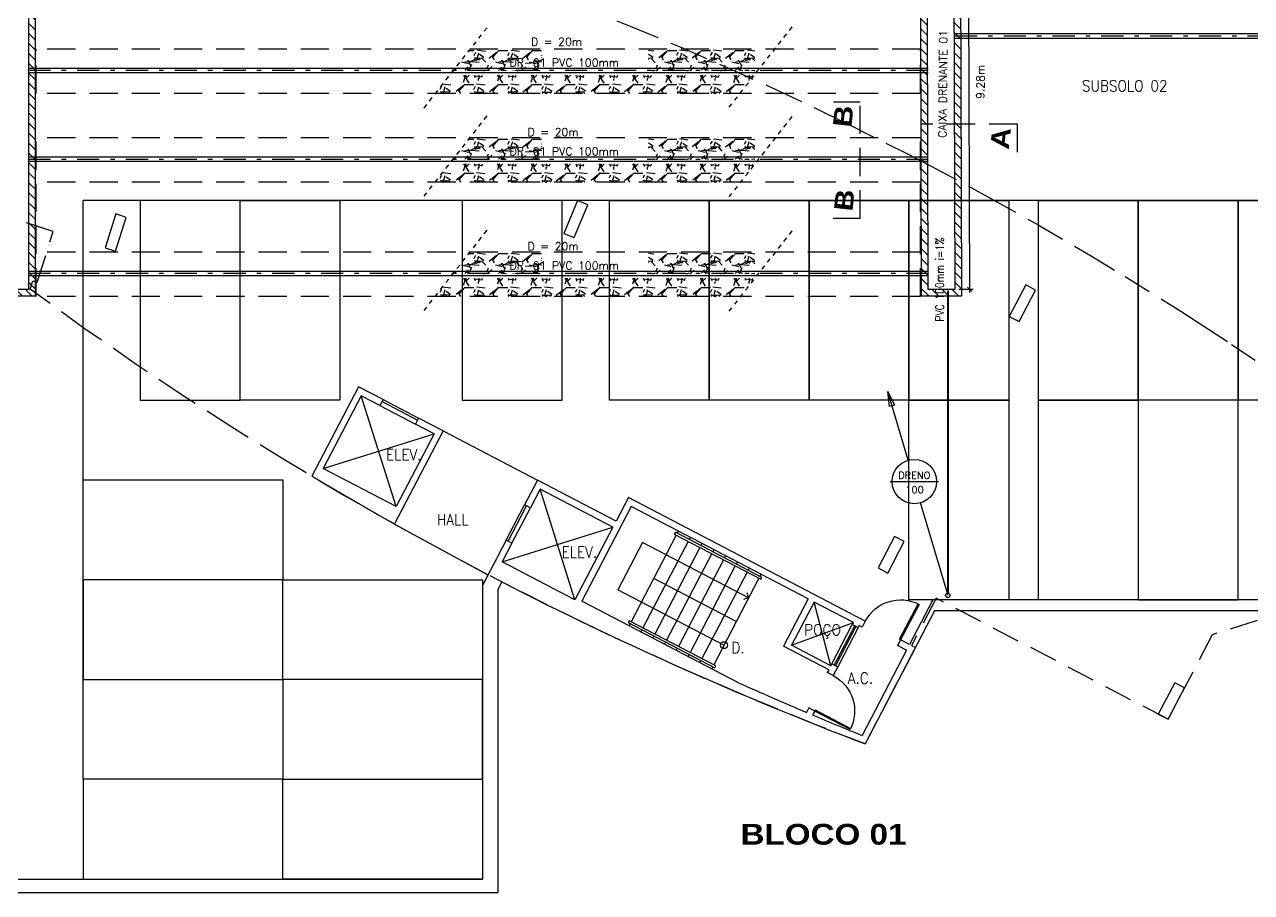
# Model space of a CAD drawing. Header units: inches. Extents: x 752 to 2304, y -3097 to -639.
# Drawn here: x 780.33 to 807.99, y -682.9 to -663.34 of the extents above; entities that cross this region are included whole.
import ezdxf
from ezdxf.enums import TextEntityAlignment as Align

# ---------------------------------------------------------------- set-up
doc = ezdxf.new("R2010")
doc.units = ezdxf.units.IN
doc.header["$MEASUREMENT"] = 0
for name, pattern in [('DASHDOT', [1, 0.5, -0.25, 0, -0.25]), ('DASHDOT2', [0.5, 0.25, -0.125, 0, -0.125]), ('HIDDEN2', [4.762499999999999, 3.175, -1.5875])]:
    doc.linetypes.add(name, pattern=pattern)
for name, color, linetype in [('AP', 3, 'Continuous'), ('arq', 9, 'Continuous'), ('DRENO', 3, 'Continuous'), ('Hachura', 9, 'Continuous'), ('INDICAÇÕES', 9, 'Continuous'), ('Letra', 7, 'Continuous'), ('P-AG', 2, 'Continuous'), ('Pilar', 10, 'Continuous'), ('TE-ARQ', 9, 'Continuous'), ('TEXTO-HIDRO', 100, 'Continuous'), ('Textos', 7, 'Continuous'), ('TigreCad', 5, 'Continuous'), ('Tinterno', 9, 'Continuous'), ('Vagas', 9, 'Continuous')]:
    doc.layers.add(name, color=color, linetype=linetype)
doc.styles.add('140-125', font='ariblk.TTF', dxfattribs={"height": 0.4370000000000001})
doc.styles.add('ROMANS', font='romans', dxfattribs={"width": 5, "height": 1})
doc.styles.add('TEXTO-HIDRO', font='ROMANS.shx', dxfattribs={"width": 0.8, "height": 0.2})
doc.styles.add('VIDAL', font='romans.shx', dxfattribs={"width": 0.9})

# ---------------------------------------------------------------- blocks, each defined once
blk = doc.blocks.new('P')
at = {"color": 7}
for p, q in [((0, 1.588638322666469), (0, 2.397356609454462)), ((0, 2.775557561562891e-17), (0, 1.088645708221549))]:
    blk.add_line(p, q, dxfattribs=at)
blk.add_lwpolyline([(0, 2.397356609454462), (0.03037224841466468, 2.228863798604976), (-0.03037224841466468, 2.228863798604976)], close=True, dxfattribs=at)
at = {"linetype": 'Continuous'}
blk.add_circle((0, 1.338642015444009), 0.2499963072224602, dxfattribs=at)
blk = doc.blocks.new('C33P')
at = {"color": 7}
blk.add_line((-0.2750590277305491, 0), (0.2723413999917739, 0), dxfattribs=at)
at = {"style": 'ROMANS'}
for tag, p in [('TQ-10', (-0.001379355574044894, 0.03011071304285906)), ('100', (0.0003668835063308507, -0.1304525348953121))]:
    blk.add_attdef(tag, text='', height=0.08, dxfattribs=at).set_placement(p, align=Align.CENTER)
blk = doc.blocks.new('bln100d')
at = {"layer": 'TigreCad'}
blk.add_circle((0, 0), 50.8, dxfattribs=at)
at = {"layer": 'Tinterno'}
blk.add_circle((0, 0), 49, dxfattribs=at)
blk = doc.blocks.new('Porta')
at = {"layer": 'Hachura', "color": 9}
blk.add_arc((0, 0), 1, 0, 90, dxfattribs=at)
at = {"layer": 'Letra', "color": 9}
blk.add_lwpolyline([(0, 0), (0.03000000000000114, 0), (0.03000000000000114, 1), (0, 1)], close=True, dxfattribs=at)

msp = doc.modelspace()

# ---------------------------------------------------------------- hatches: boundary and pattern name
at = {"layer": 'AP'}
h = msp.add_hatch(dxfattribs=at)
h.set_pattern_fill('ANSI31', color=0, scale=0.05, angle=83.7751017165057, style=0)
h.set_pattern_definition([(135.0000000000075, (780.5663821861264, -665.927129660793), (-0.1122532015133497, -0.1122532015133791), [])])
h.paths.add_polyline_path([(779.8163821861265, -669.3081781619118), (779.8163821861256, -660.0365498322536), (780.4163821861255, -660.0365498322536), (780.4163821861265, -669.3081781619118)], flags=16)
h.paths.add_polyline_path([(779.6663821861266, -669.4581781619116), (779.6663821861255, -659.8865498322538), (780.5663821861255, -659.8865498322536), (780.5663821861266, -669.4581781619116)])
h = msp.add_hatch(dxfattribs=at)
h.set_pattern_fill('ANSI31', color=0, scale=0.05, angle=83.7751017165057, style=0)
h.set_pattern_definition([(135.0000000000075, (801.4563821861263, -665.927129660791), (-0.1122532015133497, -0.1122532015133791), [])])
h.paths.add_polyline_path([(800.7063821861265, -669.3081781619104), (800.6773467899408, -660.040254078243), (801.2773467899407, -660.040254078243), (801.3063821861265, -669.3081781619104)], flags=16)
h.paths.add_polyline_path([(800.5563821861266, -669.4581781619103), (800.5273467899407, -659.8902540782432), (801.4273467899407, -659.8902540782431), (801.4563821861266, -669.4581781619103)])
at = {"layer": 'P-AG'}
h = msp.add_hatch(dxfattribs=at)
h.set_pattern_fill('GRAVEL', color=9, scale=0.03, angle=5.839498395167017e-12, style=0)
h.set_pattern_definition([(228.0128000000058, (-282.5463067545363, -1270.061461059831), (-6.096005179768103, -6.858008426854394), [0.1025163, -10.14915]), (184.9697000000058, (-282.6148867545361, -1270.137661059831), (9.14401479185366, 0.76199462261717), [0.1759214999999997, -17.41619999999997]), (132.5104000000059, (-282.7901467545365, -1270.152901059831), (7.619994455500361, -8.382008187737345), [0.1240445999999999, -12.28041]), (267.2737000000059, (-283.0873267545364, -1270.343401059831), (0.7619966912468978, 15.23999509601001), [0.1602014999999993, -15.85991999999995]), (292.8337000000058, (-283.0949467545367, -1270.503421059831), (-3.810010816651504, 9.144005199014945), [0.1570902, -15.55194]), (357.2737000000059, (-283.0339867545364, -1270.648201059831), (-15.23999509601001, 0.7619966912468985), [0.1602014999999996, -15.85991999999998]), (37.69420000000586, (-282.8739667545369, -1270.655821059831), (-9.906006258371201, -7.619993207096476), [0.2118581999999999, -20.97392999999999]), (72.25530000000582, (-282.7063267545362, -1270.526281059831), (5.334010669638449, 16.76400486181146), [0.200016, -19.80159]), (121.4296000000058, (-282.645366754536, -1270.335781059831), (-6.096001570580353, 9.905988347991187), [0.1607438999999996, -15.91364999999998]), (175.2364000000057, (-282.7291867545371, -1270.198621059831), (8.381993415916414, -0.7619928488154918), [0.1835138999999997, -8.992169999999982]), (222.3974000000058, (-282.9120667545362, -1270.183381059831), (-9.144000275171058, -8.381989095192022), [0.2373234, -23.49504]), (138.8141000000059, (-282.3329467545367, -1270.351021059831), (-5.333996602267887, 4.571992967136657), [0.0810015, -8.019179999999999]), (171.4692000000058, (-282.3939067545362, -1270.297681059831), (9.905984878677575, -1.524003840012699), [0.1541045999999997, -15.25637999999998]), (225.0000000000058, (-282.5463067545361, -1270.274821059831), (7.755793195102023e-14, -0.7619994806100591), [0.1077626999999998, -0.9698669999999985]), (203.1986000000058, (-282.5996467545369, -1270.183381059831), (3.810012847677093, 1.524006682292268), [0.05803229999999997, -5.745179999999995]), (291.8014000000058, (-282.6529867545367, -1270.206241059831), (-0.7620005345685859, 2.286001472619481), [0.08206979999999997, -4.021439999999999]), (30.96380000000582, (-282.6225067545365, -1270.282441059831), (2.285997586442313, 1.524001187598399), [0.1332959999999994, -4.309889999999982]), (161.5651000000059, (-282.5082067545364, -1270.213861059831), (1.524000695454372, -0.7619988667393675), [0.0963861, -2.31327]), (16.38950000000585, (-283.0949467545362, -1270.206241059831), (7.620004204190572, 2.285995244991118), [0.1350264, -13.36764]), (70.34620000000582, (-282.9654067545368, -1270.168141059831), (-3.047991506602097, -8.38198814656381), [0.1132796999999998, -11.21465999999998]), (293.1986000000058, (-282.5082067545366, -1270.061461059831), (-1.524006682292268, 3.810012847677094), [0.116064, -5.687159999999999]), (343.6105000000058, (-282.4624867545362, -1270.168141059831), (-7.620004204191037, 2.285995244989566), [0.1350263999999997, -13.36763999999998]), (339.4440000000059, (-283.0949467545366, -1270.678681059831), (-3.810004729276928, 1.523998150814653), [0.1302105, -6.38031]), (294.7751000000058, (-282.9730267545369, -1270.724401059831), (-3.809991121088906, 8.381996107846613), [0.1091015999999996, -10.80107999999996]), (66.80140000000584, (-282.5005867545362, -1270.823461059831), (1.524006682291491, 3.810012847677405), [0.1160639999999996, -5.687159999999977]), (17.35400000000582, (-282.454866754537, -1270.716781059831), (-9.906000534557677, -3.047995402682699), [0.1277348999999999, -12.64571999999999]), (69.44400000000583, (-282.8739667545368, -1270.823461059831), (-1.523998150814655, -3.810004729276927), [0.06510539999999979, -6.445439999999986]), (101.3099000000057, (-282.5463067545365, -1270.823461059831), (-0.7619962388665154, 3.047990238270709), [0.03885449999999994, -3.846599999999996]), (165.9638000000058, (-282.5539267545361, -1270.785361059831), (2.28600160640923, -0.7619986812368592), [0.1570902, -2.984715]), (186.0090000000059, (-282.7063267545369, -1270.747261059831), (7.619988763328307, 0.7619982205651344), [0.1455801, -14.41242]), (303.6901000000058, (-282.6225067545364, -1270.351021059831), (-0.7620002613923252, 1.523998529769474), [0.1098971999999998, -2.637533999999994]), (353.1572000000058, (-282.5615467545369, -1270.442461059831), (12.95400535699318, -1.524006825495131), [0.1918670999999999, -18.99479999999999]), (60.94540000000585, (-282.3710467545364, -1270.465321059831), (-3.047992909748183, -5.333987283250548), [0.07845239999999981, -7.766819999999989]), (90, (-282.3329467545367, -1270.396741059831), (-0.7620000000000775, 0.7619999999999221), [0.04571999999999991, -0.7162799999999985]), (120.2564000000058, (-282.7215667545361, -1270.724401059831), (3.047993540051377, -5.333997309742958), [0.1058601, -10.48017]), (48.01280000000583, (-282.7749067545369, -1270.632961059831), (6.096005179768102, 6.858008426854395), [0.2050329, -10.04664]), (360, (-282.6377467545363, -1270.480561059831), (0.7619999999999221, 0.7620000000000775), [0.1981199999999996, -0.5638799999999985]), (325.3048000000059, (-282.4396267545363, -1270.480561059831), (-7.619986797286651, 5.334000507144652), [0.120483, -11.92779]), (254.0546000000058, (-282.3405667545362, -1270.549141059831), (-0.7620019439101314, -3.048007260961166), [0.1109486999999996, -5.436509999999977]), (207.6460000000058, (-282.3710467545362, -1270.655821059831), (-14.47799491470604, -7.620004792418492), [0.1806434999999997, -17.88374999999996]), (175.4261000000057, (-282.5310667545365, -1270.739641059831), (-9.906002281424328, 0.7619963133648284), [0.1911086999999992, -18.9197399999999]), (175.4261000000057, (-282.5310667545365, -1270.739641059831), (-9.906002281424328, 0.7619963133648284), [0.1911086999999992, -18.9197399999999])])
h.paths.add_polyline_path([(796.7943753498417, -664.3787126980333), (796.7943780347734, -663.8913106256337), (794.3943780347377, -663.891310625634), (794.394375349806, -664.3787126980335)])
h.paths.add_polyline_path([(791.9943725260424, -664.8913106256343), (791.9943747989038, -664.4787126980337), (789.9037588035256, -664.4787126980339), (789.5943726255897, -664.8732329740295), (789.5943725260062, -664.8913106256344)])
h.paths.add_polyline_path([(794.3943725260791, -664.8913106256339), (794.3943747989404, -664.4787126980335), (791.9943747989038, -664.4787126980337), (791.9943725260424, -664.8913106256343)])
h.paths.add_polyline_path([(794.3943747989401, -664.4787126980335), (794.3943725260791, -664.8913106256339), (796.4592250989833, -664.8913106256339), (796.782787926071, -664.4787126980332)])
h.paths.add_polyline_path([(790.364404537468, -663.8913106256343), (789.9821796596284, -664.3787126980342), (791.9943753497695, -664.378712698034), (791.9943780347012, -663.8913106256343)])
h.paths.add_polyline_path([(790.9234608870194, -664.3687246644854), (795.6734608870192, -664.368724664485), (795.6734608870191, -663.9187246644851), (790.9234608870191, -663.9187246644856)], flags=9)
h = msp.add_hatch(dxfattribs=at)
h.set_pattern_fill('GRAVEL', color=9, scale=0.03, angle=5.839498395167017e-12, style=0)
h.set_pattern_definition([(228.0128000000058, (-282.5463067545367, -1272.061461059831), (-6.096005179768103, -6.858008426854394), [0.1025163, -10.14915]), (184.9697000000058, (-282.6148867545365, -1272.137661059831), (9.14401479185366, 0.76199462261717), [0.1759214999999998, -17.41619999999997]), (132.5104000000059, (-282.7901467545361, -1272.152901059831), (7.619994455500361, -8.382008187737345), [0.1240445999999999, -12.28041]), (267.2737000000059, (-283.087326754536, -1272.343401059831), (0.7619966912468978, 15.23999509601001), [0.1602014999999993, -15.85991999999995]), (292.8337000000058, (-283.0949467545364, -1272.503421059831), (-3.810010816651504, 9.144005199014945), [0.1570902, -15.55194]), (357.2737000000059, (-283.0339867545359, -1272.648201059831), (-15.23999509601001, 0.7619966912468985), [0.1602014999999997, -15.85991999999998]), (37.69420000000586, (-282.8739667545365, -1272.655821059831), (-9.906006258371201, -7.619993207096476), [0.2118581999999999, -20.97392999999999]), (72.25530000000582, (-282.7063267545367, -1272.526281059831), (5.334010669638449, 16.76400486181146), [0.200016, -19.80159]), (121.4296000000058, (-282.6453667545365, -1272.335781059831), (-6.096001570580353, 9.905988347991187), [0.1607438999999996, -15.91364999999998]), (175.2364000000057, (-282.7291867545366, -1272.198621059831), (8.381993415916414, -0.7619928488154918), [0.1835138999999997, -8.992169999999982]), (222.3974000000058, (-282.9120667545366, -1272.183381059831), (-9.144000275171058, -8.381989095192022), [0.2373234, -23.49504]), (138.8141000000059, (-282.3329467545363, -1272.351021059831), (-5.333996602267887, 4.571992967136657), [0.0810015, -8.019179999999999]), (171.4692000000058, (-282.3939067545367, -1272.297681059831), (9.905984878677575, -1.524003840012699), [0.1541045999999997, -15.25637999999998]), (225.0000000000058, (-282.5463067545365, -1272.274821059831), (7.755793195102023e-14, -0.7619994806100591), [0.1077626999999998, -0.9698669999999986]), (203.1986000000058, (-282.5996467545365, -1272.183381059831), (3.810012847677093, 1.524006682292268), [0.05803229999999997, -5.745179999999995]), (291.8014000000058, (-282.6529867545362, -1272.206241059831), (-0.7620005345685859, 2.286001472619481), [0.08206979999999997, -4.021439999999999]), (30.96380000000582, (-282.622506754537, -1272.282441059831), (2.285997586442313, 1.524001187598399), [0.1332959999999995, -4.309889999999982]), (161.5651000000059, (-282.5082067545359, -1272.213861059831), (1.524000695454372, -0.7619988667393675), [0.0963861, -2.31327]), (16.38950000000585, (-283.0949467545366, -1272.206241059831), (7.620004204190572, 2.285995244991118), [0.1350264, -13.36764]), (70.34620000000582, (-282.9654067545364, -1272.168141059831), (-3.047991506602097, -8.38198814656381), [0.1132796999999998, -11.21465999999998]), (293.1986000000058, (-282.5082067545361, -1272.061461059831), (-1.524006682292268, 3.810012847677094), [0.116064, -5.687159999999999]), (343.6105000000058, (-282.4624867545367, -1272.168141059831), (-7.620004204191037, 2.285995244989566), [0.1350263999999997, -13.36763999999998]), (339.4440000000059, (-283.0949467545362, -1272.678681059831), (-3.810004729276928, 1.523998150814653), [0.1302105, -6.38031]), (294.7751000000058, (-282.9730267545364, -1272.724401059831), (-3.809991121088906, 8.381996107846613), [0.1091015999999996, -10.80107999999996]), (66.80140000000584, (-282.5005867545367, -1272.823461059831), (1.524006682291491, 3.810012847677405), [0.1160639999999997, -5.687159999999978]), (17.35400000000582, (-282.4548667545366, -1272.716781059831), (-9.906000534557677, -3.047995402682699), [0.1277348999999999, -12.64571999999999]), (69.44400000000583, (-282.8739667545363, -1272.823461059831), (-1.523998150814655, -3.810004729276927), [0.06510539999999979, -6.445439999999986]), (101.3099000000057, (-282.546306754536, -1272.823461059831), (-0.7619962388665154, 3.047990238270709), [0.03885449999999994, -3.846599999999996]), (165.9638000000058, (-282.5539267545366, -1272.785361059831), (2.28600160640923, -0.7619986812368592), [0.1570902, -2.984715]), (186.0090000000059, (-282.7063267545364, -1272.747261059831), (7.619988763328307, 0.7619982205651344), [0.1455801, -14.41242]), (303.6901000000058, (-282.6225067545369, -1272.351021059831), (-0.7620002613923252, 1.523998529769474), [0.1098971999999998, -2.637533999999994]), (353.1572000000058, (-282.5615467545364, -1272.442461059831), (12.95400535699318, -1.524006825495131), [0.1918670999999999, -18.99479999999999]), (60.94540000000585, (-282.3710467545359, -1272.465321059831), (-3.047992909748183, -5.333987283250548), [0.07845239999999983, -7.766819999999989]), (90, (-282.3329467545362, -1272.396741059831), (-0.7620000000000775, 0.7619999999999221), [0.04571999999999991, -0.7162799999999986]), (120.2564000000058, (-282.7215667545365, -1272.724401059831), (3.047993540051377, -5.333997309742958), [0.1058601, -10.48017]), (48.01280000000583, (-282.7749067545365, -1272.632961059831), (6.096005179768102, 6.858008426854395), [0.2050329, -10.04664]), (360, (-282.6377467545358, -1272.480561059831), (0.7619999999999221, 0.7620000000000775), [0.1981199999999997, -0.5638799999999986]), (325.3048000000059, (-282.4396267545359, -1272.480561059831), (-7.619986797286651, 5.334000507144652), [0.120483, -11.92779]), (254.0546000000058, (-282.3405667545366, -1272.549141059831), (-0.7620019439101314, -3.048007260961166), [0.1109486999999997, -5.436509999999978]), (207.6460000000058, (-282.3710467545367, -1272.655821059831), (-14.47799491470604, -7.620004792418492), [0.1806434999999997, -17.88374999999996]), (175.4261000000057, (-282.531066754536, -1272.739641059831), (-9.906002281424328, 0.7619963133648284), [0.1911086999999996, -18.91973999999995]), (175.4261000000057, (-282.531066754536, -1272.739641059831), (-9.906002281424328, 0.7619963133648284), [0.1911086999999996, -18.91973999999995])])
h.paths.add_polyline_path([(796.7943753498421, -666.3787126980334), (796.7943780347736, -665.8913106256338), (794.394378034738, -665.8913106256341), (794.3943753498061, -666.3787126980335)])
h.paths.add_polyline_path([(791.9943725260428, -666.8913106256343), (791.994374798904, -666.4787126980337), (789.9037588035259, -666.4787126980341), (789.5943726255899, -666.8732329740296), (789.5943725260064, -666.8913106256346)])
h.paths.add_polyline_path([(794.3943725260793, -666.8913106256341), (794.3943747989406, -666.4787126980336), (791.994374798904, -666.4787126980337), (791.9943725260428, -666.8913106256343)])
h.paths.add_polyline_path([(794.3943747989404, -666.4787126980336), (794.3943725260793, -666.8913106256341), (796.4592250989836, -666.891310625634), (796.7827879260713, -666.4787126980333)])
h.paths.add_polyline_path([(790.3644045374683, -665.8913106256344), (789.9821796596287, -666.3787126980342), (791.9943753497698, -666.378712698034), (791.9943780347013, -665.8913106256344)])
h.paths.add_polyline_path([(790.9234608870195, -666.3687246644854), (795.6734608870194, -666.3687246644851), (795.6734608870194, -665.9187246644852), (790.9234608870195, -665.9187246644857)], flags=9)
h = msp.add_hatch(dxfattribs=at)
h.set_pattern_fill('GRAVEL', color=9, scale=0.03, angle=5.839498395167017e-12, style=0)
h.set_pattern_definition([(228.0128000000058, (-282.5463067545367, -1274.636930031687), (-6.096005179768103, -6.858008426854394), [0.1025163, -10.14915]), (184.9697000000058, (-282.6148867545365, -1274.713130031687), (9.14401479185366, 0.76199462261717), [0.1759214999999998, -17.41619999999997]), (132.5104000000059, (-282.7901467545361, -1274.728370031687), (7.619994455500361, -8.382008187737345), [0.1240445999999999, -12.28041]), (267.2737000000059, (-283.087326754536, -1274.918870031687), (0.7619966912468978, 15.23999509601001), [0.1602014999999993, -15.85991999999995]), (292.8337000000058, (-283.0949467545364, -1275.078890031687), (-3.810010816651504, 9.144005199014945), [0.1570902, -15.55194]), (357.2737000000059, (-283.0339867545359, -1275.223670031687), (-15.23999509601001, 0.7619966912468985), [0.1602014999999997, -15.85991999999998]), (37.69420000000586, (-282.8739667545365, -1275.231290031687), (-9.906006258371201, -7.619993207096476), [0.2118581999999999, -20.97392999999999]), (72.25530000000582, (-282.7063267545367, -1275.101750031687), (5.334010669638449, 16.76400486181146), [0.200016, -19.80159]), (121.4296000000058, (-282.6453667545365, -1274.911250031687), (-6.096001570580353, 9.905988347991187), [0.1607438999999996, -15.91364999999998]), (175.2364000000057, (-282.7291867545366, -1274.774090031687), (8.381993415916414, -0.7619928488154918), [0.1835138999999997, -8.992169999999982]), (222.3974000000058, (-282.9120667545366, -1274.758850031687), (-9.144000275171058, -8.381989095192022), [0.2373234, -23.49504]), (138.8141000000059, (-282.3329467545363, -1274.926490031687), (-5.333996602267887, 4.571992967136657), [0.0810015, -8.019179999999999]), (171.4692000000058, (-282.3939067545367, -1274.873150031687), (9.905984878677575, -1.524003840012699), [0.1541045999999997, -15.25637999999998]), (225.0000000000058, (-282.5463067545365, -1274.850290031687), (7.755793195102023e-14, -0.7619994806100591), [0.1077626999999998, -0.9698669999999986]), (203.1986000000058, (-282.5996467545365, -1274.758850031687), (3.810012847677093, 1.524006682292268), [0.05803229999999997, -5.745179999999995]), (291.8014000000058, (-282.6529867545362, -1274.781710031687), (-0.7620005345685859, 2.286001472619481), [0.08206979999999997, -4.021439999999999]), (30.96380000000582, (-282.622506754537, -1274.857910031687), (2.285997586442313, 1.524001187598399), [0.1332959999999995, -4.309889999999982]), (161.5651000000059, (-282.5082067545359, -1274.789330031687), (1.524000695454372, -0.7619988667393675), [0.0963861, -2.31327]), (16.38950000000585, (-283.0949467545366, -1274.781710031687), (7.620004204190572, 2.285995244991118), [0.1350264, -13.36764]), (70.34620000000582, (-282.9654067545364, -1274.743610031687), (-3.047991506602097, -8.38198814656381), [0.1132796999999998, -11.21465999999998]), (293.1986000000058, (-282.5082067545361, -1274.636930031687), (-1.524006682292268, 3.810012847677094), [0.116064, -5.687159999999999]), (343.6105000000058, (-282.4624867545367, -1274.743610031687), (-7.620004204191037, 2.285995244989566), [0.1350263999999997, -13.36763999999998]), (339.4440000000059, (-283.0949467545362, -1275.254150031687), (-3.810004729276928, 1.523998150814653), [0.1302105, -6.38031]), (294.7751000000058, (-282.9730267545364, -1275.299870031687), (-3.809991121088906, 8.381996107846613), [0.1091015999999996, -10.80107999999995]), (66.80140000000584, (-282.5005867545367, -1275.398930031687), (1.524006682291491, 3.810012847677405), [0.1160639999999996, -5.687159999999977]), (17.35400000000582, (-282.4548667545366, -1275.292250031687), (-9.906000534557677, -3.047995402682699), [0.1277348999999999, -12.64571999999999]), (69.44400000000583, (-282.8739667545363, -1275.398930031687), (-1.523998150814655, -3.810004729276927), [0.06510539999999977, -6.445439999999985]), (101.3099000000057, (-282.546306754536, -1275.398930031687), (-0.7619962388665154, 3.047990238270709), [0.03885449999999994, -3.846599999999996]), (165.9638000000058, (-282.5539267545366, -1275.360830031687), (2.28600160640923, -0.7619986812368592), [0.1570902, -2.984715]), (186.0090000000059, (-282.7063267545364, -1275.322730031687), (7.619988763328307, 0.7619982205651344), [0.1455801, -14.41242]), (303.6901000000058, (-282.6225067545369, -1274.926490031687), (-0.7620002613923252, 1.523998529769474), [0.1098971999999998, -2.637533999999994]), (353.1572000000058, (-282.5615467545364, -1275.017930031687), (12.95400535699318, -1.524006825495131), [0.1918670999999999, -18.99479999999999]), (60.94540000000585, (-282.3710467545359, -1275.040790031687), (-3.047992909748183, -5.333987283250548), [0.07845239999999983, -7.766819999999989]), (90, (-282.3329467545362, -1274.972210031687), (-0.7620000000000775, 0.7619999999999221), [0.04571999999999991, -0.7162799999999986]), (120.2564000000058, (-282.7215667545365, -1275.299870031687), (3.047993540051377, -5.333997309742958), [0.1058601, -10.48017]), (48.01280000000583, (-282.7749067545365, -1275.208430031687), (6.096005179768102, 6.858008426854395), [0.2050329, -10.04664]), (360, (-282.6377467545358, -1275.056030031687), (0.7619999999999221, 0.7620000000000775), [0.1981199999999997, -0.5638799999999986]), (325.3048000000059, (-282.4396267545359, -1275.056030031688), (-7.619986797286651, 5.334000507144652), [0.120483, -11.92779]), (254.0546000000058, (-282.3405667545366, -1275.124610031687), (-0.7620019439101314, -3.048007260961166), [0.1109486999999996, -5.436509999999977]), (207.6460000000058, (-282.3710467545367, -1275.231290031687), (-14.47799491470604, -7.620004792418492), [0.1806434999999997, -17.88374999999996]), (175.4261000000057, (-282.531066754536, -1275.315110031687), (-9.906002281424328, 0.7619963133648284), [0.1911086999999996, -18.91973999999995]), (175.4261000000057, (-282.531066754536, -1275.315110031687), (-9.906002281424328, 0.7619963133648284), [0.1911086999999996, -18.91973999999995])])
h.paths.add_polyline_path([(796.7943753498421, -668.9541816698896), (796.7943780347736, -668.46677959749), (794.394378034738, -668.4667795974904), (794.3943753498061, -668.9541816698897)])
h.paths.add_polyline_path([(791.9943725260428, -669.4667795974906), (791.994374798904, -669.05418166989), (789.9037588035259, -669.0541816698903), (789.5943726255899, -669.4487019458859), (789.5943725260064, -669.4667795974908)])
h.paths.add_polyline_path([(794.3943725260793, -669.4667795974904), (794.3943747989406, -669.0541816698899), (791.994374798904, -669.05418166989), (791.9943725260428, -669.4667795974906)])
h.paths.add_polyline_path([(794.3943747989404, -669.0541816698899), (794.3943725260793, -669.4667795974904), (796.4592250989836, -669.4667795974902), (796.7827879260713, -669.0541816698895)])
h.paths.add_polyline_path([(790.3644045374683, -668.4667795974907), (789.9821796596287, -668.9541816698904), (791.9943753497698, -668.9541816698902), (791.9943780347013, -668.4667795974907)])
h.paths.add_polyline_path([(790.9234608870195, -668.9441936363417), (795.6734608870194, -668.9441936363413), (795.6734608870194, -668.4941936363415), (790.9234608870195, -668.494193636342)], flags=9)

# ---------------------------------------------------------------- linework, layer by layer
at = {"layer": 'AP'}
for points in [[(779.6663821861266, -669.4581781619116), (779.6663821861255, -659.8865498322538), (780.5663821861255, -659.8865498322536), (780.5663821861266, -669.4581781619116)], [(800.5563821861266, -669.4581781619103), (800.5273467899407, -659.8902540782432), (801.4273467899407, -659.8902540782431), (801.4563821861266, -669.4581781619103)], [(779.8163821861265, -669.3081781619118), (779.8163821861256, -660.0365498322536), (780.4163821861255, -660.0365498322536), (780.4163821861265, -669.3081781619118)], [(800.7063821861265, -669.3081781619104), (800.6773467899408, -660.040254078243), (801.2773467899407, -660.040254078243), (801.3063821861265, -669.3081781619104)]]:
    msp.add_lwpolyline(points, close=True, dxfattribs=at)
at = {"layer": 'arq'}
for p, q in [((819.7919891071673, -667.3062351156638), (781.6533912595288, -667.3062351156639)), ((781.6533912595288, -680.3506476693468), (781.6533912595288, -667.3062351156639)), ((787.8588410173624, -671.5034571057336), (786.8089867648854, -673.5155268499983)), ((788.412947653837, -671.7925779030054), (787.8588410173624, -671.5034571057336)), ((787.9224376187711, -671.7058316898325), (787.0666400588465, -673.3459873337966)), ((788.7067957028106, -674.201784893721), (787.9224376187711, -671.7058316898325)), ((788.3435586624918, -671.9255634957591), (787.9224376187711, -671.7058316898325)), ((788.4129476538368, -671.7925779030058), (788.3435586624913, -671.9255634957598)), ((788.3898179900547, -671.836906433924), (789.1877315465782, -672.2532403819948)), ((788.4129476538363, -671.7925779030061), (789.2108612103599, -672.2089118510768)), ((788.3435586624913, -671.9255634957599), (789.1414722190146, -672.3418974438308)), ((789.2108612103599, -672.2089118510768), (789.1414722190146, -672.3418974438307)), ((789.5625932627353, -672.5616292497568), (789.1414722190149, -672.3418974438304)), ((789.7649678468343, -672.4980326483479), (789.2108612103599, -672.2089118510764)), ((787.0666400588465, -673.3459873337966), (789.5625932627353, -672.5616292497568)), ((789.7649678468346, -672.4980326483482), (788.6720580931725, -674.5926192477423)), ((789.5625932627355, -672.561629249757), (788.7067957028106, -674.201784893721)), ((789.7649678468346, -672.4980326483479), (791.892737330896, -673.6082565098714)), ((788.7067957028106, -674.201784893721), (787.0666400588465, -673.3459873337966)), ((791.892737330896, -673.6082565098716), (791.603616533624, -674.1623631463459)), ((791.9563339323043, -673.8106310939706), (791.736602126378, -674.2317521376912)), ((793.665878567614, -674.5334430611412), (791.892737330896, -673.6082565098716)), ((793.5964895762685, -674.666428653895), (791.9563339323043, -673.8106310939706)), ((792.7406920163443, -676.3065842978591), (791.9563339323043, -673.8106310939706)), ((793.9434345329947, -674.0015006901256), (793.665878567614, -674.5334430611412)), ((799.285022508608, -676.7886251758251), (793.9434345329947, -674.0015006901256)), ((791.1872825855529, -674.9602767028689), (791.6036165336242, -674.1623631463457)), ((791.2316111164708, -674.9834063666506), (791.6479450645421, -674.1854928101275)), ((791.3202681783067, -675.029665694214), (791.7366021263782, -674.2317521376909)), ((791.736602126378, -674.2317521376912), (791.603616533624, -674.1623631463459)), ((794.0070311344033, -674.2038752742247), (792.8968072728798, -676.3316447582864)), ((797.996598917019, -676.2855450145812), (794.0070311344033, -674.2038752742247)), ((788.6678592380835, -674.6006664497847), (790.7793254125853, -675.742135977856)), ((791.1005363723801, -675.4507867379348), (793.5964895762685, -674.666428653895)), ((793.5964895762685, -674.666428653895), (792.7406920163443, -676.3065842978591)), ((795.0246565488709, -674.8476442668223), (794.0069513424745, -676.7980996272122)), ((795.0709158764342, -674.7589872049864), (795.0477862126526, -674.8033157359043)), ((795.3368870619419, -674.8977651876769), (795.3137573981602, -674.9420937185948)), ((791.1872825855529, -674.9602767028691), (790.6533912595288, -675.983491669408)), ((791.3202681783067, -675.0296656942143), (791.1005363723801, -675.4507867379348)), ((791.3202681783067, -675.0296656942143), (791.1872825855529, -674.960276702869)), ((794.261417540038, -675.013373610621), (793.7063056092762, -676.0772583526518)), ((796.6551582096073, -676.2623754548348), (794.261417540038, -675.013373610621)), ((795.2906277343785, -674.9864222495128), (794.2729225279821, -676.9368776099026)), ((795.5565989198861, -675.1252002322032), (794.5388937134898, -677.0756555925931)), ((795.6028582474495, -675.0365431703673), (795.5797285836678, -675.0808717012852)), ((795.8688294329573, -675.1753211530577), (795.8456997691757, -675.2196496839757)), ((792.7406920163443, -676.3065842978591), (791.1005363723801, -675.4507867379348)), ((795.8225701053938, -675.2639782148937), (794.8048648989974, -677.2144335752835)), ((796.0885412909016, -675.402756197584), (795.070836084505, -677.353211557974)), ((796.1348006184652, -675.3140991357482), (796.1116709546833, -675.3584276666661)), ((796.4007718039728, -675.4528771184386), (796.3776421401911, -675.4972056493565)), ((796.3545124764095, -675.5415341802744), (795.3368072700129, -677.4919895406643)), ((796.6204836619171, -675.6803121629649), (795.6027784555207, -677.6307675233547)), ((796.6667429894804, -675.591655101129), (796.6436133256988, -675.635983632047)), ((796.9327141749881, -675.7304330838194), (796.9095845112064, -675.7747616147374)), ((790.6533912595288, -675.983491669408), (790.6533912595288, -682.6006476693467)), ((791.0904907984894, -675.9023845489264), (791.0033912595289, -676.0693128122246)), ((796.3776022442265, -676.7943178258503), (794.5158039456725, -675.8228719470172)), ((796.8864548474247, -675.8190901456553), (795.8687496410283, -677.7695455060452)), ((791.0033912595289, -676.0693128122246), (791.0033912595289, -682.9006476693468)), ((796.1000462788458, -677.3262601968657), (793.7063056092762, -676.0772583526518)), ((796.6551582096075, -676.2623754548348), (796.5432705531597, -676.2965829442874)), ((796.6551582096075, -676.2623754548348), (796.6209507201546, -676.1504877983871)), ((797.996598917019, -676.2855450145812), (797.4414869862575, -677.349429756612)), ((800.8056576054026, -676.3062351156638), (800.2824144542618, -677.3090426109142)), ((796.4245220592846, -678.1723296453724), (792.8968072728798, -676.3316447582864)), ((798.1295845097728, -676.3549340059265), (797.6207319065746, -677.3301616861213)), ((799.016155128132, -676.8175272815612), (798.1295845097728, -676.3549340059265)), ((798.5073025249338, -677.792754961756), (798.1295845097728, -676.3549340059265)), ((800.8444043001158, -676.5562351156639), (799.2817165671139, -679.5511619827884)), ((793.9838216786926, -676.8424281581301), (793.9606920149107, -676.8867566890481)), ((797.6207319065746, -677.3301616861213), (799.016155128132, -676.8175272815612)), ((798.5304321887155, -677.7484264308381), (798.9930254643501, -676.8618558124791)), ((799.016155128132, -676.8175272815612), (798.9930254643501, -676.8618558124791)), ((798.9930254643501, -676.8618558124791), (799.1260110571042, -676.9312448038244)), ((799.285022508608, -676.7886251758251), (799.2156335172627, -676.921610768579)), ((794.2497928642002, -676.9812061408205), (794.2266632004183, -677.0255346717386)), ((794.5157640497081, -677.119984123511), (794.4926343859264, -677.164312654429)), ((798.5836264258168, -677.7761820273762), (799.0462197014516, -676.8896114090172)), ((799.0728168200025, -676.9034892072863), (798.6102235443676, -677.7900598256452)), ((799.1260110571042, -676.9312448038244), (798.6634177814693, -677.8178154221833)), ((799.1491407208858, -676.8869162729063), (799.1260110571042, -676.9312448038244)), ((799.2156335172627, -676.921610768579), (799.1491407208858, -676.8869162729063)), ((794.7817352352157, -677.2587621062014), (794.758605571434, -677.3030906371193)), ((795.0477064207233, -677.3975400888919), (795.0245767569417, -677.4418686198098)), ((798.46104319737, -677.881412023592), (797.4414869862575, -677.349429756612)), ((798.5073025249338, -677.792754961756), (797.6207319065746, -677.3301616861213)), ((800.0829360651311, -677.2049591238964), (800.0135470737858, -677.3379447166502)), ((800.2130254629168, -677.4420282036681), (800.0135470737858, -677.3379447166503)), ((800.2824144542618, -677.3090426109142), (800.0829657179123, -677.2049745960732)), ((795.313677606231, -677.5363180715823), (795.2905479424493, -677.5806466025002)), ((795.5796487917388, -677.6750960542727), (795.5565191279569, -677.7194245851907)), ((800.2130254629168, -677.4420282036681), (799.2117311532114, -679.3610317043066)), ((795.8456199772467, -677.8138740369632), (795.822490313465, -677.8582025678811)), ((798.46104319737, -677.881412023592), (798.4281739343845, -677.9444067196782)), ((798.5611595271383, -678.0137957110235), (798.4281739343845, -677.9444067196782)), ((798.5304321887155, -677.7484264308381), (798.5073025249338, -677.792754961756)), ((798.5304321887155, -677.7484264308381), (798.6634177814693, -677.8178154221833)), ((798.6634177814693, -677.8178154221833), (798.5611595271383, -678.0137957110235)), ((798.0118399863132, -678.7423202762013), (797.9599785066379, -678.8417139909972)), ((798.1448255790673, -678.8117092675466), (798.0118399863132, -678.7423202762013)), ((798.1448255790673, -678.8117092675466), (798.0985662515035, -678.9003663293825))]:
    msp.add_line(p, q, dxfattribs=at)
at = {"layer": 'arq', "ltscale": 0.3}
for p, q in [((810.7919891071673, -676.3062351156638), (800.8056576054026, -676.3062351156638)), ((810.4419891071674, -676.5562351156638), (800.8444043001158, -676.5562351156639)), ((764.9019789008292, -682.6006476693467), (790.6533912595288, -682.6006476693467)), ((764.582261186537, -682.9006476693468), (791.0033912595289, -682.9006476693468))]:
    msp.add_line(p, q, dxfattribs=at)
at = {"layer": 'arq', "linetype": 'HIDDEN2', "ltscale": 0.2}
for points in [[(792.8002923419907, -662.9036271843803), (794.0197476735897, -663.3887166697422), (795.1244455695831, -663.8491759420278), (796.1730898168302, -664.3051266019379), (797.271472686108, -664.8027946703387), (798.3617394909105, -665.3175453232311), (798.898262783839, -665.581179465627), (800.2407596693159, -666.2546064955063), (800.7734759799599, -666.5320577668315), (802.1196660257446, -667.2570631209165), (803.1813487539497, -667.8535522794836), (804.3600155773073, -668.5420671513865), (805.1445340695462, -669.0160934815559), (806.0006567268041, -669.5481257676907), (806.3993176697658, -669.8012234333747), (806.9178907959703, -670.135627565128), (807.5453835485795, -670.5482195458945), (808.1688159919398, -670.9669214514734)], [(808.11907002737, -676.7734780223951), (807.1071971068749, -677.0914610294383), (806.1126215642602, -678.9975878589103), (800.8818549159417, -676.2682875326652), (800.3267429851802, -677.3321722746961), (800.4154000470156, -677.3784316022596), (799.2817165671134, -679.5511619827885), (798.1958121667652, -679.1307306663109), (796.5595088523122, -678.4619175924225), (795.0654620531367, -677.8133128096039), (793.5114769997921, -677.0991697069308), (792.969683541375, -676.8404935764055), (791.3911425149912, -676.057545802042), (790.7793254125853, -675.742135977856), (788.6678592380835, -674.6006664497847), (787.4945872406796, -673.929799559847), (786.1791395689896, -673.145347949162), (784.979922162949, -672.3994813843825), (783.8860144775757, -671.692683311453), (782.847716230542, -670.9977194922865), (781.6773317558831, -670.1852426159654), (780.459613767603, -669.3059364001259), (780.5199365820203, -669.1152503805524), (780.6152795918068, -669.145411787761), (780.9772164783111, -668.0012956703157), (776.4007520085473, -666.5535481243029)]]:
    msp.add_lwpolyline(points, dxfattribs=at)
at = {"layer": 'arq'}
for points in [[(795.0034576817346, -674.7801860721227), (794.980328017953, -674.8245146030406), (796.9307833783427, -675.8422198094371), (796.9539130421243, -675.797891278519)], [(793.9626228115563, -676.7749699634305), (793.9394931477744, -676.8192984943485), (795.8899485081646, -677.8370037007448), (795.9130781719463, -677.7926751698269)]]:
    msp.add_lwpolyline(points, close=True, dxfattribs=at)
msp.add_circle((796.1000462788458, -677.3262601968657), 0.07800000000000001, dxfattribs=at)
for centre, radius, start, end in [((827.6517395775587, -605.0187289110578), 79.74924316383948, 239.193541073313, 240.7397004703326), ((828.6939865517492, -602.504143608871), 82.47014408839046, 242.8729614977699, 249.1059226854981), ((831.1143522240403, -600.6953573033982), 84.88854787389548, 245.8798494187222, 247.0104295193846), ((831.1143522240403, -600.6953573033982), 84.88854787389548, 247.1120019074174, 247.925137655737)]:
    msp.add_arc(centre, radius, start, end, dxfattribs=at)
at = {"layer": 'DRENO'}
for p, q in [((801.3063821861258, -663.5422112201516), (810.729985742512, -663.5422112201461)), ((801.3063821861257, -663.6422112201515), (810.729985742512, -663.6422112201469)), ((780.4163821861259, -664.3187665341002), (800.7063821861258, -664.3187665340986)), ((780.4163821861259, -664.4187665341), (800.7063821861259, -664.4187665340985)), ((780.4163821861263, -666.3187665341003), (800.7063821861261, -666.3187665340987)), ((780.4163821861263, -666.4187665341), (800.706382186126, -666.4187665340986)), ((780.4163821861263, -668.8942355059565), (800.7063821861261, -668.894235505955)), ((780.4163821861263, -668.9942355059562), (800.706382186126, -668.9942355059549))]:
    msp.add_line(p, q, dxfattribs=at)
at = {"layer": 'DRENO', "color": 7, "linetype": 'DASHDOT'}
for p, q in [((801.3063821861256, -663.5922112201514), (810.729985742512, -663.5922112201469)), ((780.4163821861259, -664.3687665340999), (800.7063821861258, -664.3687665340984)), ((780.4163821861263, -666.3687665341), (800.7063821861262, -666.3687665340985)), ((780.4163821861263, -668.9442355059563), (800.7063821861262, -668.9442355059548))]:
    msp.add_line(p, q, dxfattribs=at)
at = {"layer": 'DRENO', "const_width": 0.05}
msp.add_lwpolyline([(801.1497517736855, -669.3390514806551), (801.1497517736854, -676.1471544418981)], dxfattribs=at)
at = {"layer": 'INDICAÇÕES'}
for p, q in [((801.7211189922577, -669.3081781619101), (801.3956647397126, -669.3081781619101)), ((801.6884331362378, -669.3566672324578), (801.5914549951423, -669.2596890913624))]:
    msp.add_line(p, q, dxfattribs=at)
at = {"layer": 'P-AG', "color": 9, "linetype": 'DASHDOT2', "ltscale": 0.3}
for p, q in [((789.3387849888983, -665.2192995001202), (790.7830009759447, -663.3776771832851)), ((796.2178141114429, -665.2006217416914), (797.6620300984891, -663.3589994248563)), ((789.3387849888983, -667.2084055690955), (790.7830009759447, -665.3667832522603)), ((796.2178141114429, -667.2235962017271), (797.6620300984891, -665.381973884892)), ((789.3387849888983, -669.7838745409517), (790.7830009759447, -667.9422522241166)), ((796.2178141114429, -669.7990651735834), (797.6620300984891, -667.9574428567482))]:
    msp.add_line(p, q, dxfattribs=at)
at = {"layer": 'P-AG', "color": 9, "linetype": 'HIDDEN2', "ltscale": 0.2}
for p, q in [((800.5285666016174, -663.8913106256326), (780.594197770634, -663.891310625634)), ((780.5941977706337, -664.8913106256344), (780.5941977706339, -663.8913106256344)), ((800.5285666016173, -664.8913106256325), (800.5285666016172, -663.8913106256325)), ((800.5285666016177, -664.8913106256326), (780.5941977706337, -664.8913106256339)), ((799.1667723162329, -665.0882141919903), (798.5651551352703, -665.0882141919901)), ((799.1667723162342, -667.7069023461903), (799.1667723162327, -665.0882141919903)), ((802.7149784549921, -665.584173922649), (800.5563821861263, -665.5841739226491)), ((802.7149784549921, -666.215593855176), (802.7149784549919, -665.584173922649)), ((800.5285666016177, -665.8913106256327), (780.5941977706335, -665.891310625634)), ((780.5941977706336, -669.4667795974904), (780.5941977706335, -665.8913106256346)), ((800.5285666016176, -669.466779597489), (800.5285666016175, -665.8913106256326)), ((800.5285666016177, -666.8913106256327), (780.5941977706336, -666.8913106256341)), ((799.1667723162342, -667.7069023461903), (798.5594913818779, -667.70690234619)), ((800.5285666016177, -668.466779597489), (780.5941977706335, -668.4667795974902)), ((800.5285666016177, -669.466779597489), (780.5941977706336, -669.4667795974904))]:
    msp.add_line(p, q, dxfattribs=at)
at = {"layer": 'Pilar'}
for points in [[(793.0304611812979, -667.4022334392594), (792.7995825287929, -667.3063426273045), (792.4927319305378, -668.0451543153215), (792.7236105830428, -668.1410451272762)], [(782.3835258726675, -668.446176426643), (782.6248171303358, -667.683432348349), (782.3864596058692, -667.6080288303275), (782.1451683482004, -668.3707729086216)], [(802.7542582412542, -670.0308805005509), (803.1243328617619, -669.3216240058639), (802.9026902071722, -669.2059756869551), (802.5326155866641, -669.9152321816422)], [(799.7954825083128, -675.7014420268505), (800.1655571288205, -674.9921855321635), (799.9439144742308, -674.8765372132547), (799.5738398537231, -675.5857937079418)], [(806.1126215642602, -678.9975878589104), (806.4826961847679, -678.2883313642232), (806.2610535301782, -678.1726830453144), (805.8909789096705, -678.8819395400017)]]:
    msp.add_lwpolyline(points, close=True, dxfattribs=at)
at = {"layer": 'TEXTO-HIDRO'}
msp.add_line((801.6399440656902, -669.3801740785591), (801.6109086695049, -659.9418810667405), dxfattribs=at)
at = {"layer": 'Vagas'}
for points in [[(785.1904524832779, -671.8062351156636), (785.1904524832779, -667.3062351156638), (782.9404524832779, -667.3062351156638), (782.9404524832779, -671.8062351156636)], [(785.1904524832779, -671.8062351156636), (785.1904524832779, -667.3062351156638), (787.4404524832779, -667.3062351156638), (787.4404524832779, -671.8062351156636)], [(792.4491844059957, -671.8062351156636), (792.4491844059957, -667.3062351156638), (790.1991844059957, -667.3062351156638), (790.1991844059957, -671.8062351156636)], [(793.5187890799456, -671.8062351156636), (793.5187890799456, -667.3062351156638), (795.7687890799456, -667.3062351156638), (795.7687890799456, -671.8062351156636)], [(795.7687890799456, -671.8062351156636), (795.7687890799456, -667.3062351156638), (798.0187890799456, -667.3062351156638), (798.0187890799456, -671.8062351156636)], [(798.0187890799456, -671.8062351156636), (798.0187890799456, -667.3062351156638), (800.2687890799456, -667.3062351156638), (800.2687890799456, -671.8062351156636)], [(800.2687890799456, -671.8062351156636), (800.2687890799456, -667.3062351156638), (802.5187890799456, -667.3062351156638), (802.5187890799456, -671.8062351156636)], [(803.1896796658328, -671.8062351156636), (803.1896796658328, -667.3062351156638), (805.4396796658328, -667.3062351156638), (805.4396796658328, -671.8062351156636)], [(805.4396796658328, -671.8062351156636), (805.4396796658328, -667.3062351156638), (807.6896796658328, -667.3062351156638), (807.6896796658328, -671.8062351156636)], [(807.6896796658328, -671.8062351156636), (807.6896796658328, -667.3062351156638), (809.9396796658328, -667.3062351156638), (809.9396796658328, -671.8062351156636)], [(800.2687890799456, -676.3062351156635), (800.2687890799456, -671.8062351156636), (802.5187890799456, -671.8062351156636), (802.5187890799456, -676.3062351156635)], [(803.1896796658328, -676.3062351156635), (803.1896796658328, -671.8062351156636), (805.4396796658328, -671.8062351156636), (805.4396796658328, -676.3062351156635)], [(805.4396796658328, -671.8062351156636), (805.4396796658328, -676.3062351156635), (807.6896796658328, -676.3062351156635), (807.6896796658328, -671.8062351156636)], [(781.653391259529, -673.6006476693468), (786.1533912595288, -673.6006476693468), (786.1533912595288, -675.8506476693468), (781.653391259529, -675.8506476693468)], [(781.653391259529, -678.1006476693468), (786.1533912595288, -678.1006476693468), (786.1533912595288, -675.8506476693468), (781.653391259529, -675.8506476693468)], [(790.6533912595286, -678.1006476693468), (786.1533912595288, -678.1006476693468), (786.1533912595288, -675.8506476693468), (790.6533912595286, -675.8506476693468)], [(786.1533912595288, -680.3506476693468), (781.653391259529, -680.3506476693468), (781.653391259529, -678.1006476693468), (786.1533912595288, -678.1006476693468)], [(786.1533912595288, -680.3506476693468), (790.6533912595286, -680.3506476693468), (790.6533912595286, -678.1006476693468), (786.1533912595288, -678.1006476693468)], [(781.6533912595288, -682.6006476693468), (786.1533912595286, -682.6006476693468), (786.1533912595286, -680.3506476693468), (781.6533912595288, -680.3506476693468)], [(790.6533912595288, -682.6006476693468), (786.153391259529, -682.6006476693468), (786.153391259529, -680.3506476693468), (790.6533912595288, -680.3506476693468)]]:
    msp.add_lwpolyline(points, close=True, dxfattribs=at)

# ---------------------------------------------------------------- block references
at = {"layer": 'arq', "yscale": 0.900000000000091}
for p, xscale, zscale, rotation in [((800.0829360651311, -677.2049591238964), -0.8999999999999729, 0.9000000000000057, 332.4454261467194), ((798.1448255790673, -678.8117092675466), -0.8999999999999773, 0.8999999999999986, 242.4454261467032)]:
    msp.add_blockref('Porta', p, dxfattribs=dict(at, xscale=xscale, zscale=zscale, rotation=rotation))
at = {"layer": 'TEXTO-HIDRO', "xscale": 2.000000000000136, "yscale": 2, "zscale": 2, "rotation": 16.48822241875248}
msp.add_blockref('P', (801.1512701791967, -676.2064419246941), dxfattribs=at)
at = {"layer": 'TEXTO-HIDRO', "xscale": 2, "yscale": 2, "zscale": 2}
msp.add_blockref('C33P', (800.3941257491124, -673.6392529103967), dxfattribs=at).add_auto_attribs({'100': '100', 'TQ-10': 'DRENO'})
at = {"layer": 'TigreCad', "xscale": 0.0009999999999583291, "yscale": 0.0009999999999763531, "zscale": 0.001, "rotation": 322.3691999839716}
msp.add_blockref('bln100d', (801.1469668287685, -676.2034291399765), dxfattribs=at)

# ---------------------------------------------------------------- texts
at = {"layer": 'TE-ARQ', "style": '140-125'}
for s, p in [('B', (798.9700768612358, -665.668832755926)), ('A', (802.518282999995, -666.1647924865847)), ('B', (798.9950880681071, -667.5598977345235))]:
    msp.add_text(s, height=0.4208334474917122, rotation=83.77510171650573, dxfattribs=at).set_placement(p)
at = {"layer": 'TE-ARQ', "color": 1, "insert": (796.4725117766258, -681.354865006891), "char_height": 0.4679144385026737, "width": 4.160228089806651, "attachment_point": 1, "style": '140-125'}
msp.add_mtext('BLOCO 01', dxfattribs=at)
at = {"layer": 'TEXTO-HIDRO', "style": 'TEXTO-HIDRO'}
for s, p in [('CAIXA DRENANTE 01', (801.1145157908452, -665.8914346989727)), ('9.28m', (801.967510723375, -665.0154945211559))]:
    msp.add_text(s, height=0.18, rotation=89.5165303473021, dxfattribs=at).set_placement(p)
for s, p in [(' D = 20m', (791.6281080347189, -663.8148799269998)), ('DR-01 PVC 100mm', (791.2648940929478, -664.2858616529344)), (' D = 20m', (791.5492668981105, -665.8501856594715)), ('DR-01 PVC 100mm', (791.2648940929479, -666.2858616529345)), (' D = 20m', (791.5492668981105, -668.4256546313278)), ('DR-01 PVC 100mm', (791.2648940929479, -668.8613306247908))]:
    msp.add_text(s, height=0.18, dxfattribs=at).set_placement(p)
at = {"layer": 'TEXTO-HIDRO', "style": 'TEXTO-HIDRO', "width": 0.8}
msp.add_text('PVC 100mm i=1%%%', height=0.19, rotation=90, dxfattribs=at).set_placement((801.058896631139, -670.0336498407695))
at = {"layer": 'Textos', "color": 7, "char_height": 0.25, "width": 2.470931961580277, "attachment_point": 5, "style": 'VIDAL'}
for s, insert in [('SUBSOLO 02', (805.1355181535195, -664.7206264801412)), ('ELEV.', (788.8804053488766, -673.0314756713641)), ('HALL', (789.985420025064, -674.496470148259)), ('ELEV.', (792.8394620452219, -675.2297182401257)), ('POÇO', (798.322596141389, -677.0184792377715)), ('D.', (796.4162822806455, -677.3816342688416)), ('A.C.', (799.1759727882962, -678.0705442527643))]:
    msp.add_mtext(s, dxfattribs=dict(at, insert=insert))

doc.saveas('drawing.dxf')
